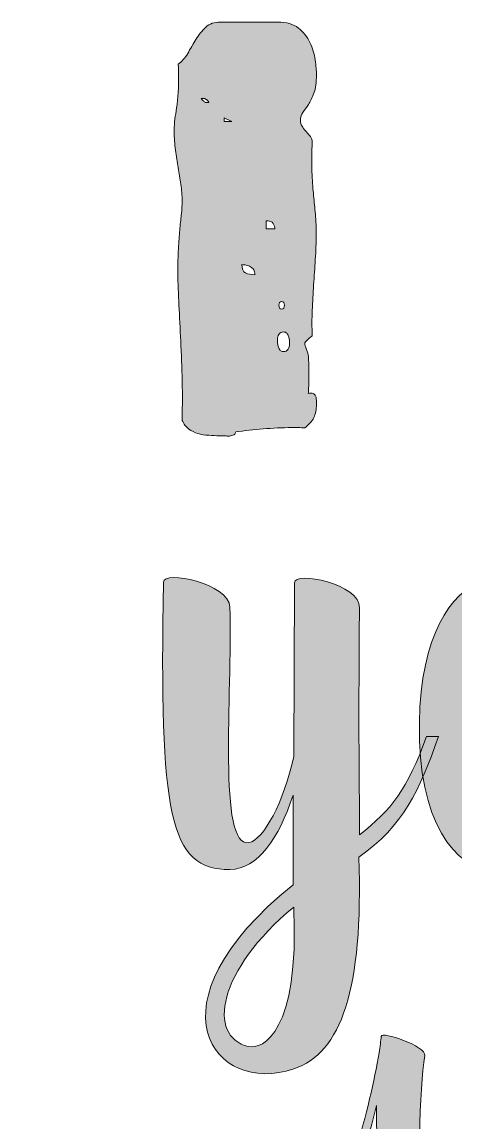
# Model space of a CAD drawing. Header units: inches. Extents: x 148 to 931, y -935 to -145.
# Drawn here: x 148.4 to 318.1, y -575.2 to -144.7 of the extents above; entities that cross this region are included whole.
import ezdxf

# ---------------------------------------------------------------- set-up
doc = ezdxf.new("R2010")
doc.units = ezdxf.units.IN
doc.header["$MEASUREMENT"] = 0
doc.layers.add('Layer 1', color=7, linetype='Continuous')

# ---------------------------------------------------------------- blocks, each defined once
blk = doc.blocks.new('block 3')
at = {"layer": 'Layer 1', "true_color": 0x040404}
h = blk.add_hatch(color=18, dxfattribs=at)
h.dxf.hatch_style = 2
edge = h.paths.add_edge_path()
edge.add_spline(control_points=[(187.93, -704.1), (162.22, -702.8), (151.8, -675.78), (148.54, -653.32), (148.38, -652.51), (149.03, -651.53), (150.01, -651.53), (150.82, -651.37), (151.64, -652.02), (151.8, -652.84), (154.89, -673.83), (164.49, -699.87), (188.75, -700.85), (219.02, -701.83), (242.62, -672.37), (259.38, -637.21), (243.6, -638.19), (226.83, -637.37), (212.35, -629.89), (205.67, -626.79), (217.07, -619.14), (219.02, -620.12), (233.18, -630.7), (247.99, -632.82), (261.83, -632.33), (275.5, -602.38), (284.29, -569.18), (288.03, -547.85), (288.36, -545.25), (288.68, -543.14), (288.84, -541.34), (288.84, -539.23), (306.42, -545.25), (305.93, -548.83), (303.82, -562.18), (302.03, -593.26), (308.05, -629.4), (313.26, -629.72), (317.82, -631.19), (321.4, -634.44), (322.05, -635.09), (321.88, -636.23), (321.23, -636.89), (320.58, -637.54), (319.44, -637.37), (318.95, -636.72), (317, -634.44), (313.42, -633.47), (308.86, -633.3), (315.21, -668.62), (327.74, -701.34), (348.41, -701.5), (349.72, -701.5), (348.74, -703.62), (347.76, -703.78), (310.98, -710.45), (298.28, -672.85), (291.77, -633.79), (283.47, -634.61), (273.71, -636.07), (263.29, -637.05), (245.71, -674.16), (220.48, -705.9), (187.93, -704.1)], knot_values=[0, 0, 0, 0, 1, 1, 1, 2, 2, 2, 3, 3, 3, 4, 4, 4, 5, 5, 5, 6, 6, 6, 7, 7, 7, 8, 8, 8, 9, 9, 9, 10, 10, 10, 11, 11, 11, 12, 12, 12, 13, 13, 13, 14, 14, 14, 15, 15, 15, 16, 16, 16, 17, 17, 17, 18, 18, 18, 19, 19, 19, 20, 20, 20, 21, 21, 21, 21], degree=3, periodic=1)
edge = h.paths.add_edge_path()
edge.add_spline(control_points=[(265.41, -632.17), (274.68, -631.68), (283.31, -630.05), (291.12, -629.56), (287.87, -608.08), (286.89, -585.78), (287.05, -568.36), (282.33, -587.57), (275.17, -610.52), (265.41, -632.17)], knot_values=[0, 0, 0, 0, 1, 1, 1, 2, 2, 2, 3, 3, 3, 3], degree=3, periodic=1)
h = blk.add_hatch(color=18, dxfattribs=at)
h.dxf.hatch_style = 2
edge = h.paths.add_edge_path()
edge.add_spline(control_points=[(589.81, -651.04), (589.81, -651.04), (586.88, -651.04), (586.88, -651.04), (589.97, -641.28), (592.09, -631.02), (592.74, -626.47), (574.02, -615.07), (580.37, -582.69), (592.74, -583.5), (605.76, -584.31), (596.97, -616.7), (595.83, -625), (602.18, -628.26), (606.74, -623.54), (608.85, -617.03), (608.85, -617.03), (608.85, -610.52), (608.85, -610.52), (609.01, -607.59), (625.45, -610.84), (625.13, -616.7), (624.8, -621.59), (624.31, -638.84), (624.15, -655.93), (623.99, -668.3), (625.62, -672.2), (629.52, -671.88), (633.27, -671.72), (638.96, -656.74), (641.24, -648.6), (641.24, -648.6), (644.17, -648.6), (644.17, -648.6), (641.57, -657.23), (634.73, -681.97), (621.55, -681.97), (617.31, -681.97), (608.69, -681.16), (608.69, -663.58), (608.69, -648.77), (608.69, -633.63), (608.85, -623.38), (606.57, -627.77), (601.85, -630.37), (595.51, -627.93), (594.04, -635.09), (592.41, -642.91), (589.81, -651.04)], knot_values=[0, 0, 0, 0, 1, 1, 1, 2, 2, 2, 3, 3, 3, 4, 4, 4, 5, 5, 5, 6, 6, 6, 7, 7, 7, 8, 8, 8, 9, 9, 9, 10, 10, 10, 11, 11, 11, 12, 12, 12, 13, 13, 13, 14, 14, 14, 15, 15, 15, 16, 16, 16, 16], degree=3, periodic=1)
edge = h.paths.add_edge_path()
edge.add_spline(control_points=[(595.02, -591.15), (585.58, -588.54), (584.44, -618.66), (593.23, -623.54), (594.69, -616.38), (598.6, -592.13), (595.02, -591.15)], knot_values=[0, 0, 0, 0, 1, 1, 1, 2, 2, 2, 2], degree=3, periodic=1)
h = blk.add_hatch(color=18, dxfattribs=at)
h.dxf.hatch_style = 2
edge = h.paths.add_edge_path()
edge.add_spline(control_points=[(499.96, -617.84), (504.68, -616.05), (508.1, -630.86), (507.45, -650.23), (514.61, -649.42), (519.98, -643.23), (523.56, -637.21), (524.05, -636.56), (525.02, -636.23), (525.84, -636.72), (526.65, -637.21), (526.98, -638.19), (526.49, -639), (522.26, -646), (516.4, -652.67), (507.28, -653.81), (505.66, -691.9), (467.9, -694.18), (468.71, -645.35), (469.36, -601.73), (498.82, -604.33), (499.96, -617.84)], knot_values=[0, 0, 0, 0, 1, 1, 1, 2, 2, 2, 3, 3, 3, 4, 4, 4, 5, 5, 5, 6, 6, 6, 7, 7, 7, 7], degree=3, periodic=1)
edge = h.paths.add_edge_path()
edge.add_spline(control_points=[(484.82, -646.81), (484.82, -683.6), (502.24, -680.34), (502.89, -653.81), (490.68, -648.6), (490.68, -629.89), (495.4, -622.24), (496.05, -621.26), (496.7, -620.45), (497.35, -619.79), (496.38, -613.12), (484.82, -610.19), (484.82, -646.81)], knot_values=[0, 0, 0, 0, 1, 1, 1, 2, 2, 2, 3, 3, 3, 4, 4, 4, 4], degree=3, periodic=1)
edge = h.paths.add_edge_path()
edge.add_spline(control_points=[(498.17, -625.17), (493.77, -629.72), (495.4, -646.65), (502.89, -649.58), (503.21, -639.65), (502.56, -633.3), (501.42, -627.61), (500.28, -628.42), (497.68, -629.4), (498.01, -628.1), (498.17, -626.96), (498.17, -626.14), (498.17, -625.17)], knot_values=[0, 0, 0, 0, 1, 1, 1, 2, 2, 2, 3, 3, 3, 4, 4, 4, 4], degree=3, periodic=1)
h = blk.add_hatch(color=18, dxfattribs=at)
h.dxf.hatch_style = 2
edge = h.paths.add_edge_path()
edge.add_spline(control_points=[(377.23, -639.81), (377.72, -640.79), (377.56, -641.12), (378.05, -642.26), (376.09, -642.58), (370.07, -644.53), (362.42, -647.63), (364.21, -651.86), (365.03, -655.93), (365.03, -661.95), (362.1, -689.13), (329.87, -688.48), (331.5, -670.58), (332.31, -661.62), (339.8, -656.58), (346.8, -652.35), (345.33, -648.77), (342.08, -643.07), (340.29, -639.65), (339.8, -642.58), (338.01, -647.95), (337.03, -651.04), (337.03, -651.04), (334.1, -651.04), (334.1, -651.04), (335.4, -646.97), (337.68, -638.84), (338.33, -635.74), (334.26, -628.91), (329.71, -613.77), (340.29, -608.73), (347.45, -605.31), (355.42, -612.47), (348.59, -623.54), (347.45, -625), (357.21, -635.74), (361.28, -645.35), (366.17, -643.4), (373.81, -640.63), (377.23, -639.81)], knot_values=[0, 0, 0, 0, 1, 1, 1, 2, 2, 2, 3, 3, 3, 4, 4, 4, 5, 5, 5, 6, 6, 6, 7, 7, 7, 8, 8, 8, 9, 9, 9, 10, 10, 10, 11, 11, 11, 12, 12, 12, 13, 13, 13, 13], degree=3, periodic=1)
edge = h.paths.add_edge_path()
edge.add_spline(control_points=[(347.61, -654.79), (339.47, -659.67), (332.47, -666.02), (334.43, -674.16), (336.87, -684.09), (355.42, -677.09), (347.61, -654.79)], knot_values=[0, 0, 0, 0, 1, 1, 1, 2, 2, 2, 2], degree=3, periodic=1)
h = blk.add_hatch(color=18, dxfattribs=at)
h.dxf.hatch_style = 2
edge = h.paths.add_edge_path()
edge.add_spline(control_points=[(421.83, -616.7), (422.48, -638.51), (418.74, -676.44), (426.55, -674.97), (430.13, -674.32), (435.18, -665.04), (437.62, -653.65), (437.62, -653.65), (437.78, -610.68), (437.78, -610.68), (437.78, -607.75), (454.22, -611.01), (453.9, -616.87), (453.57, -653.81), (453.9, -654.79), (453.9, -673.02), (461.87, -666.83), (465.61, -661.95), (470.5, -648.77), (470.5, -648.6), (473.43, -648.77), (473.43, -648.77), (468.71, -662.11), (464.8, -670.9), (453.73, -678.55), (454.87, -711.43), (449.34, -727.05), (437.62, -730.96), (417.93, -737.63), (400.51, -715.17), (437.46, -685.39), (437.46, -685.39), (437.46, -663.25), (437.46, -663.25), (433.88, -673.99), (428.83, -681.48), (421.83, -681.64), (406.7, -681.81), (404.42, -667.97), (405.39, -610.52), (405.39, -607.59), (421.67, -610.84), (421.83, -616.7)], knot_values=[0, 0, 0, 0, 1, 1, 1, 2, 2, 2, 3, 3, 3, 4, 4, 4, 5, 5, 5, 6, 6, 6, 7, 7, 7, 8, 8, 8, 9, 9, 9, 10, 10, 10, 11, 11, 11, 12, 12, 12, 13, 13, 13, 14, 14, 14, 14], degree=3, periodic=1)
edge = h.paths.add_edge_path()
edge.add_spline(control_points=[(437.62, -690.92), (418.74, -706.55), (416.13, -722.99), (426.39, -725.43), (429.97, -726.24), (439.08, -721.85), (437.62, -690.92)], knot_values=[0, 0, 0, 0, 1, 1, 1, 2, 2, 2, 2], degree=3, periodic=1)
h = blk.add_hatch(color=18, dxfattribs=at)
h.dxf.hatch_style = 2
edge = h.paths.add_edge_path()
edge.add_spline(control_points=[(570.44, -616.7), (570.76, -629.23), (570.27, -643.23), (570.44, -660.48), (570.44, -661.3), (569.62, -672.2), (575.97, -671.88), (579.71, -671.72), (585.41, -656.42), (587.69, -648.28), (587.69, -648.28), (590.62, -648.28), (590.62, -648.28), (588.34, -655.93), (582.81, -676.92), (572.23, -681.16), (562.79, -684.9), (556.11, -678.72), (555.14, -666.67), (554.81, -664.23), (554.81, -661.62), (554.81, -658.7), (551.23, -671.88), (545.86, -681.48), (537.88, -681.64), (522.75, -681.81), (520.47, -667.97), (521.45, -610.52), (521.45, -607.59), (537.72, -610.84), (537.88, -616.7), (538.54, -638.51), (534.79, -676.44), (542.6, -674.97), (546.51, -674.16), (552.21, -662.76), (554.16, -649.74), (553.67, -639.81), (553.67, -626.96), (554, -610.52), (554, -607.59), (570.27, -610.84), (570.44, -616.7)], knot_values=[0, 0, 0, 0, 1, 1, 1, 2, 2, 2, 3, 3, 3, 4, 4, 4, 5, 5, 5, 6, 6, 6, 7, 7, 7, 8, 8, 8, 9, 9, 9, 10, 10, 10, 11, 11, 11, 12, 12, 12, 13, 13, 13, 14, 14, 14, 14], degree=3, periodic=1)
at = {"layer": 'Layer 1', "lineweight": 0}
for points, knots in [([(187.93, -704.1), (162.22, -702.8), (151.8, -675.78), (148.54, -653.32), (148.38, -652.51), (149.03, -651.53), (150.01, -651.53), (150.82, -651.37), (151.64, -652.02), (151.8, -652.84), (154.89, -673.83), (164.49, -699.87), (188.75, -700.85), (219.02, -701.83), (242.62, -672.37), (259.38, -637.21), (243.6, -638.19), (226.83, -637.37), (212.35, -629.89), (205.67, -626.79), (217.07, -619.14), (219.02, -620.12), (233.18, -630.7), (247.99, -632.82), (261.83, -632.33), (275.5, -602.38), (284.29, -569.18), (288.03, -547.85), (288.36, -545.25), (288.68, -543.14), (288.84, -541.34), (288.84, -539.23), (306.42, -545.25), (305.93, -548.83), (303.82, -562.18), (302.03, -593.26), (308.05, -629.4), (313.26, -629.72), (317.82, -631.19), (321.4, -634.44), (322.05, -635.09), (321.88, -636.23), (321.23, -636.89), (320.58, -637.54), (319.44, -637.37), (318.95, -636.72), (317, -634.44), (313.42, -633.47), (308.86, -633.3), (315.21, -668.62), (327.74, -701.34), (348.41, -701.5), (349.72, -701.5), (348.74, -703.62), (347.76, -703.78), (310.98, -710.45), (298.28, -672.85), (291.77, -633.79), (283.47, -634.61), (273.71, -636.07), (263.29, -637.05), (245.71, -674.16), (220.48, -705.9), (187.93, -704.1)], [0, 0, 0, 0, 1, 1, 1, 2, 2, 2, 3, 3, 3, 4, 4, 4, 5, 5, 5, 6, 6, 6, 7, 7, 7, 8, 8, 8, 9, 9, 9, 10, 10, 10, 11, 11, 11, 12, 12, 12, 13, 13, 13, 14, 14, 14, 15, 15, 15, 16, 16, 16, 17, 17, 17, 18, 18, 18, 19, 19, 19, 20, 20, 20, 21, 21, 21, 21]), ([(265.41, -632.17), (274.68, -631.68), (283.31, -630.05), (291.12, -629.56), (287.87, -608.08), (286.89, -585.78), (287.05, -568.36), (282.33, -587.57), (275.17, -610.52), (265.41, -632.17)], [0, 0, 0, 0, 1, 1, 1, 2, 2, 2, 3, 3, 3, 3]), ([(589.81, -651.04), (589.81, -651.04), (586.88, -651.04), (586.88, -651.04), (589.97, -641.28), (592.09, -631.02), (592.74, -626.47), (574.02, -615.07), (580.37, -582.69), (592.74, -583.5), (605.76, -584.31), (596.97, -616.7), (595.83, -625), (602.18, -628.26), (606.74, -623.54), (608.85, -617.03), (608.85, -617.03), (608.85, -610.52), (608.85, -610.52), (609.01, -607.59), (625.45, -610.84), (625.13, -616.7), (624.8, -621.59), (624.31, -638.84), (624.15, -655.93), (623.99, -668.3), (625.62, -672.2), (629.52, -671.88), (633.27, -671.72), (638.96, -656.74), (641.24, -648.6), (641.24, -648.6), (644.17, -648.6), (644.17, -648.6), (641.57, -657.23), (634.73, -681.97), (621.55, -681.97), (617.31, -681.97), (608.69, -681.16), (608.69, -663.58), (608.69, -648.77), (608.69, -633.63), (608.85, -623.38), (606.57, -627.77), (601.85, -630.37), (595.51, -627.93), (594.04, -635.09), (592.41, -642.91), (589.81, -651.04)], [0, 0, 0, 0, 1, 1, 1, 2, 2, 2, 3, 3, 3, 4, 4, 4, 5, 5, 5, 6, 6, 6, 7, 7, 7, 8, 8, 8, 9, 9, 9, 10, 10, 10, 11, 11, 11, 12, 12, 12, 13, 13, 13, 14, 14, 14, 15, 15, 15, 16, 16, 16, 16]), ([(595.02, -591.15), (585.58, -588.54), (584.44, -618.66), (593.23, -623.54), (594.69, -616.38), (598.6, -592.13), (595.02, -591.15)], [0, 0, 0, 0, 1, 1, 1, 2, 2, 2, 2]), ([(499.96, -617.84), (504.68, -616.05), (508.1, -630.86), (507.45, -650.23), (514.61, -649.42), (519.98, -643.23), (523.56, -637.21), (524.05, -636.56), (525.02, -636.23), (525.84, -636.72), (526.65, -637.21), (526.98, -638.19), (526.49, -639), (522.26, -646), (516.4, -652.67), (507.28, -653.81), (505.66, -691.9), (467.9, -694.18), (468.71, -645.35), (469.36, -601.73), (498.82, -604.33), (499.96, -617.84)], [0, 0, 0, 0, 1, 1, 1, 2, 2, 2, 3, 3, 3, 4, 4, 4, 5, 5, 5, 6, 6, 6, 7, 7, 7, 7]), ([(377.23, -639.81), (377.72, -640.79), (377.56, -641.12), (378.05, -642.26), (376.09, -642.58), (370.07, -644.53), (362.42, -647.63), (364.21, -651.86), (365.03, -655.93), (365.03, -661.95), (362.1, -689.13), (329.87, -688.48), (331.5, -670.58), (332.31, -661.62), (339.8, -656.58), (346.8, -652.35), (345.33, -648.77), (342.08, -643.07), (340.29, -639.65), (339.8, -642.58), (338.01, -647.95), (337.03, -651.04), (337.03, -651.04), (334.1, -651.04), (334.1, -651.04), (335.4, -646.97), (337.68, -638.84), (338.33, -635.74), (334.26, -628.91), (329.71, -613.77), (340.29, -608.73), (347.45, -605.31), (355.42, -612.47), (348.59, -623.54), (347.45, -625), (357.21, -635.74), (361.28, -645.35), (366.17, -643.4), (373.81, -640.63), (377.23, -639.81)], [0, 0, 0, 0, 1, 1, 1, 2, 2, 2, 3, 3, 3, 4, 4, 4, 5, 5, 5, 6, 6, 6, 7, 7, 7, 8, 8, 8, 9, 9, 9, 10, 10, 10, 11, 11, 11, 12, 12, 12, 13, 13, 13, 13]), ([(421.83, -616.7), (422.48, -638.51), (418.74, -676.44), (426.55, -674.97), (430.13, -674.32), (435.18, -665.04), (437.62, -653.65), (437.62, -653.65), (437.78, -610.68), (437.78, -610.68), (437.78, -607.75), (454.22, -611.01), (453.9, -616.87), (453.57, -653.81), (453.9, -654.79), (453.9, -673.02), (461.87, -666.83), (465.61, -661.95), (470.5, -648.77), (470.5, -648.6), (473.43, -648.77), (473.43, -648.77), (468.71, -662.11), (464.8, -670.9), (453.73, -678.55), (454.87, -711.43), (449.34, -727.05), (437.62, -730.96), (417.93, -737.63), (400.51, -715.17), (437.46, -685.39), (437.46, -685.39), (437.46, -663.25), (437.46, -663.25), (433.88, -673.99), (428.83, -681.48), (421.83, -681.64), (406.7, -681.81), (404.42, -667.97), (405.39, -610.52), (405.39, -607.59), (421.67, -610.84), (421.83, -616.7)], [0, 0, 0, 0, 1, 1, 1, 2, 2, 2, 3, 3, 3, 4, 4, 4, 5, 5, 5, 6, 6, 6, 7, 7, 7, 8, 8, 8, 9, 9, 9, 10, 10, 10, 11, 11, 11, 12, 12, 12, 13, 13, 13, 14, 14, 14, 14]), ([(484.82, -646.81), (484.82, -683.6), (502.24, -680.34), (502.89, -653.81), (490.68, -648.6), (490.68, -629.89), (495.4, -622.24), (496.05, -621.26), (496.7, -620.45), (497.35, -619.79), (496.38, -613.12), (484.82, -610.19), (484.82, -646.81)], [0, 0, 0, 0, 1, 1, 1, 2, 2, 2, 3, 3, 3, 4, 4, 4, 4]), ([(570.44, -616.7), (570.76, -629.23), (570.27, -643.23), (570.44, -660.48), (570.44, -661.3), (569.62, -672.2), (575.97, -671.88), (579.71, -671.72), (585.41, -656.42), (587.69, -648.28), (587.69, -648.28), (590.62, -648.28), (590.62, -648.28), (588.34, -655.93), (582.81, -676.92), (572.23, -681.16), (562.79, -684.9), (556.11, -678.72), (555.14, -666.67), (554.81, -664.23), (554.81, -661.62), (554.81, -658.7), (551.23, -671.88), (545.86, -681.48), (537.88, -681.64), (522.75, -681.81), (520.47, -667.97), (521.45, -610.52), (521.45, -607.59), (537.72, -610.84), (537.88, -616.7), (538.54, -638.51), (534.79, -676.44), (542.6, -674.97), (546.51, -674.16), (552.21, -662.76), (554.16, -649.74), (553.67, -639.81), (553.67, -626.96), (554, -610.52), (554, -607.59), (570.27, -610.84), (570.44, -616.7)], [0, 0, 0, 0, 1, 1, 1, 2, 2, 2, 3, 3, 3, 4, 4, 4, 5, 5, 5, 6, 6, 6, 7, 7, 7, 8, 8, 8, 9, 9, 9, 10, 10, 10, 11, 11, 11, 12, 12, 12, 13, 13, 13, 14, 14, 14, 14]), ([(498.17, -625.17), (493.77, -629.72), (495.4, -646.65), (502.89, -649.58), (503.21, -639.65), (502.56, -633.3), (501.42, -627.61), (500.28, -628.42), (497.68, -629.4), (498.01, -628.1), (498.17, -626.96), (498.17, -626.14), (498.17, -625.17)], [0, 0, 0, 0, 1, 1, 1, 2, 2, 2, 3, 3, 3, 4, 4, 4, 4]), ([(347.61, -654.79), (339.47, -659.67), (332.47, -666.02), (334.43, -674.16), (336.87, -684.09), (355.42, -677.09), (347.61, -654.79)], [0, 0, 0, 0, 1, 1, 1, 2, 2, 2, 2]), ([(437.62, -690.92), (418.74, -706.55), (416.13, -722.99), (426.39, -725.43), (429.97, -726.24), (439.08, -721.85), (437.62, -690.92)], [0, 0, 0, 0, 1, 1, 1, 2, 2, 2, 2])]:
    blk.add_open_spline(points, degree=3, knots=knots, dxfattribs=at)
blk = doc.blocks.new('block 5')
at = {"layer": 'Layer 1', "true_color": 0x040404}
h = blk.add_hatch(color=18, dxfattribs=at)
h.dxf.hatch_style = 2
edge = h.paths.add_edge_path()
edge.add_spline(control_points=[(353.15, -375.28), (360.61, -372.45), (366.01, -395.86), (364.98, -426.47), (376.3, -425.19), (384.79, -415.41), (390.45, -405.89), (391.22, -404.87), (392.77, -404.35), (394.05, -405.12), (395.34, -405.89), (395.85, -407.44), (395.08, -408.72), (388.39, -419.79), (379.13, -430.33), (364.72, -432.14), (362.15, -492.33), (302.47, -495.93), (303.75, -418.76), (304.78, -349.81), (351.35, -353.93), (353.15, -375.28)], knot_values=[0, 0, 0, 0, 1, 1, 1, 2, 2, 2, 3, 3, 3, 4, 4, 4, 5, 5, 5, 6, 6, 6, 7, 7, 7, 7], degree=3, periodic=1)
edge = h.paths.add_edge_path()
edge.add_spline(control_points=[(329.22, -421.07), (329.22, -479.21), (356.75, -474.07), (357.78, -432.14), (338.48, -423.9), (338.48, -394.32), (345.94, -382.23), (346.97, -380.68), (348, -379.4), (349.03, -378.37), (347.49, -367.82), (329.22, -363.19), (329.22, -421.07)], knot_values=[0, 0, 0, 0, 1, 1, 1, 2, 2, 2, 3, 3, 3, 4, 4, 4, 4], degree=3, periodic=1)
edge = h.paths.add_edge_path()
edge.add_spline(control_points=[(350.32, -386.86), (343.37, -394.06), (345.94, -420.81), (357.78, -425.45), (358.29, -409.75), (357.26, -399.72), (355.46, -390.72), (353.66, -392), (349.55, -393.55), (350.06, -391.49), (350.32, -389.69), (350.32, -388.4), (350.32, -386.86)], knot_values=[0, 0, 0, 0, 1, 1, 1, 2, 2, 2, 3, 3, 3, 4, 4, 4, 4], degree=3, periodic=1)
h = blk.add_hatch(color=18, dxfattribs=at)
h.dxf.hatch_style = 2
edge = h.paths.add_edge_path()
edge.add_spline(control_points=[(229.66, -373.48), (230.69, -407.95), (224.77, -467.89), (237.12, -465.58), (242.78, -464.55), (250.75, -449.89), (254.61, -431.88), (254.61, -431.88), (254.87, -363.96), (254.87, -363.96), (254.87, -359.33), (280.85, -364.48), (280.34, -373.74), (279.82, -432.14), (280.34, -433.68), (280.34, -462.49), (292.94, -452.72), (298.86, -445), (306.58, -424.16), (306.58, -423.9), (311.21, -424.16), (311.21, -424.16), (303.75, -445.26), (297.58, -459.15), (280.08, -471.24), (281.88, -523.21), (273.14, -547.9), (254.61, -554.08), (223.48, -564.62), (195.96, -529.12), (254.36, -482.04), (254.36, -482.04), (254.36, -447.06), (254.36, -447.06), (248.7, -464.04), (240.72, -475.87), (229.66, -476.13), (205.73, -476.38), (202.13, -454.52), (203.68, -363.7), (203.68, -359.07), (229.4, -364.22), (229.66, -373.48)], knot_values=[0, 0, 0, 0, 1, 1, 1, 2, 2, 2, 3, 3, 3, 4, 4, 4, 5, 5, 5, 6, 6, 6, 7, 7, 7, 8, 8, 8, 9, 9, 9, 10, 10, 10, 11, 11, 11, 12, 12, 12, 13, 13, 13, 14, 14, 14, 14], degree=3, periodic=1)
edge = h.paths.add_edge_path()
edge.add_spline(control_points=[(254.61, -490.79), (224.77, -515.49), (220.65, -541.47), (236.86, -545.33), (242.52, -546.62), (256.93, -539.67), (254.61, -490.79)], knot_values=[0, 0, 0, 0, 1, 1, 1, 2, 2, 2, 2], degree=3, periodic=1)
at = {"layer": 'Layer 1', "lineweight": 0}
for points, knots in [([(353.15, -375.28), (360.61, -372.45), (366.01, -395.86), (364.98, -426.47), (376.3, -425.19), (384.79, -415.41), (390.45, -405.89), (391.22, -404.87), (392.77, -404.35), (394.05, -405.12), (395.34, -405.89), (395.85, -407.44), (395.08, -408.72), (388.39, -419.79), (379.13, -430.33), (364.72, -432.14), (362.15, -492.33), (302.47, -495.93), (303.75, -418.76), (304.78, -349.81), (351.35, -353.93), (353.15, -375.28)], [0, 0, 0, 0, 1, 1, 1, 2, 2, 2, 3, 3, 3, 4, 4, 4, 5, 5, 5, 6, 6, 6, 7, 7, 7, 7]), ([(229.66, -373.48), (230.69, -407.95), (224.77, -467.89), (237.12, -465.58), (242.78, -464.55), (250.75, -449.89), (254.61, -431.88), (254.61, -431.88), (254.87, -363.96), (254.87, -363.96), (254.87, -359.33), (280.85, -364.48), (280.34, -373.74), (279.82, -432.14), (280.34, -433.68), (280.34, -462.49), (292.94, -452.72), (298.86, -445), (306.58, -424.16), (306.58, -423.9), (311.21, -424.16), (311.21, -424.16), (303.75, -445.26), (297.58, -459.15), (280.08, -471.24), (281.88, -523.21), (273.14, -547.9), (254.61, -554.08), (223.48, -564.62), (195.96, -529.12), (254.36, -482.04), (254.36, -482.04), (254.36, -447.06), (254.36, -447.06), (248.7, -464.04), (240.72, -475.87), (229.66, -476.13), (205.73, -476.38), (202.13, -454.52), (203.68, -363.7), (203.68, -359.07), (229.4, -364.22), (229.66, -373.48)], [0, 0, 0, 0, 1, 1, 1, 2, 2, 2, 3, 3, 3, 4, 4, 4, 5, 5, 5, 6, 6, 6, 7, 7, 7, 8, 8, 8, 9, 9, 9, 10, 10, 10, 11, 11, 11, 12, 12, 12, 13, 13, 13, 14, 14, 14, 14]), ([(254.61, -490.79), (224.77, -515.49), (220.65, -541.47), (236.86, -545.33), (242.52, -546.62), (256.93, -539.67), (254.61, -490.79)], [0, 0, 0, 0, 1, 1, 1, 2, 2, 2, 2])]:
    blk.add_open_spline(points, degree=3, knots=knots, dxfattribs=at)
blk = doc.blocks.new('block 6')
at = {"layer": 'Layer 1', "true_color": 0x040404}
h = blk.add_hatch(color=18, dxfattribs=at)
h.dxf.hatch_style = 2
edge = h.paths.add_edge_path()
edge.add_spline(control_points=[(210.97, -214.69), (210.97, -212.5), (210.8, -210.32), (210.47, -208.17), (210.14, -206.01), (209.79, -203.83), (209.43, -201.64), (209.07, -199.45), (208.72, -197.18), (208.39, -194.84), (208.06, -192.5), (207.89, -190.01), (207.89, -187.38), (207.89, -185.04), (208.02, -183.14), (208.28, -181.68), (208.53, -180.22), (208.77, -178.66), (208.99, -177.02), (209.21, -175.37), (209.39, -173.36), (209.54, -170.98), (209.69, -168.61), (209.65, -165.33), (209.43, -161.17), (210.89, -160.22), (212.13, -158.83), (213.16, -157), (214.18, -155.17), (215.24, -153.34), (216.34, -151.51), (217.44, -149.69), (218.73, -148.1), (220.24, -146.74), (221.73, -145.39), (223.62, -144.71), (225.88, -144.71), (225.88, -144.71), (248.37, -144.71), (248.37, -144.71), (251.73, -144.71), (254.42, -145.5), (256.43, -147.07), (258.44, -148.64), (259.96, -150.53), (260.98, -152.72), (262.01, -154.91), (262.68, -157.18), (263.01, -159.52), (263.34, -161.86), (263.5, -163.8), (263.5, -165.33), (263.5, -168.33), (263.18, -170.73), (262.52, -172.52), (261.86, -174.31), (261.15, -175.79), (260.38, -176.96), (259.61, -178.13), (258.9, -179.15), (258.24, -180.03), (257.58, -180.91), (257.25, -181.93), (257.25, -183.1), (257.25, -183.98), (257.45, -184.75), (257.86, -185.41), (258.26, -186.06), (258.72, -186.69), (259.23, -187.27), (259.74, -187.86), (260.25, -188.44), (260.76, -189.03), (261.27, -189.61), (261.64, -190.31), (261.86, -191.11), (261.64, -196.16), (261.6, -200.23), (261.75, -203.34), (261.9, -206.45), (262.08, -209.23), (262.3, -211.68), (262.52, -214.13), (262.76, -216.54), (263.01, -218.92), (263.27, -221.29), (263.4, -224.23), (263.4, -227.75), (263.4, -231.04), (263.29, -234.33), (263.07, -237.62), (262.85, -240.91), (262.63, -244.2), (262.41, -247.49), (262.19, -250.78), (262.01, -254.09), (261.86, -257.41), (261.71, -260.74), (261.71, -264.09), (261.86, -267.45), (261.49, -267.6), (260.93, -268.05), (260.16, -268.82), (259.39, -269.59), (258.97, -270.16), (258.9, -270.52), (258.9, -270.6), (258.97, -270.85), (259.12, -271.29), (259.26, -271.73), (259.43, -272.21), (259.61, -272.72), (259.79, -273.23), (259.96, -273.7), (260.11, -274.14), (260.25, -274.58), (260.33, -274.87), (260.33, -275.02), (260.4, -275.53), (260.45, -276.5), (260.49, -277.93), (260.53, -279.35), (260.54, -280.87), (260.54, -282.48), (260.54, -284.09), (260.53, -285.59), (260.49, -286.98), (260.45, -288.37), (260.4, -289.35), (260.33, -289.94), (260.62, -289.86), (260.98, -289.83), (261.42, -289.83), (262.01, -289.83), (262.44, -289.99), (262.74, -290.32), (263.03, -290.65), (263.23, -291.03), (263.34, -291.47), (263.45, -291.91), (263.5, -292.39), (263.5, -292.9), (263.5, -293.41), (263.5, -293.85), (263.5, -294.21), (263.5, -296.26), (263.16, -298), (262.46, -299.42), (261.77, -300.85), (260.58, -302.18), (258.9, -303.43), (258.09, -303.36), (257.27, -303.32), (256.43, -303.32), (255.59, -303.32), (254.73, -303.32), (253.85, -303.32), (250.12, -303.32), (246.4, -303.48), (242.67, -303.81), (238.94, -304.14), (235.35, -304.52), (231.92, -304.96), (231.77, -305.69), (231.4, -306.15), (230.82, -306.33), (230.23, -306.52), (229.65, -306.61), (229.06, -306.61), (228.77, -306.61), (228.5, -306.59), (228.24, -306.55), (227.98, -306.52), (227.78, -306.5), (227.64, -306.5), (227.64, -306.5), (225.66, -306.5), (225.66, -306.5), (224.27, -306.5), (222.85, -306.45), (221.39, -306.33), (219.92, -306.22), (218.52, -305.99), (217.16, -305.62), (215.81, -305.26), (214.6, -304.65), (213.54, -303.81), (212.48, -302.97), (211.62, -301.86), (210.97, -300.47), (211.11, -294.33), (211.11, -288.55), (210.97, -283.14), (210.82, -277.73), (210.62, -272.57), (210.36, -267.67), (210.11, -262.77), (209.87, -258.17), (209.65, -253.85), (209.43, -249.54), (209.32, -245.41), (209.32, -241.46), (209.32, -238.02), (209.41, -234.98), (209.6, -232.35), (209.78, -229.72), (209.96, -227.36), (210.14, -225.28), (210.32, -223.19), (210.51, -221.31), (210.69, -219.63), (210.87, -217.95), (210.97, -216.3), (210.97, -214.69)], knot_values=[0, 0, 0, 0, 1, 1, 1, 2, 2, 2, 3, 3, 3, 4, 4, 4, 5, 5, 5, 6, 6, 6, 7, 7, 7, 8, 8, 8, 9, 9, 9, 10, 10, 10, 11, 11, 11, 12, 12, 12, 13, 13, 13, 14, 14, 14, 15, 15, 15, 16, 16, 16, 17, 17, 17, 18, 18, 18, 19, 19, 19, 20, 20, 20, 21, 21, 21, 22, 22, 22, 23, 23, 23, 24, 24, 24, 25, 25, 25, 26, 26, 26, 27, 27, 27, 28, 28, 28, 29, 29, 29, 30, 30, 30, 31, 31, 31, 32, 32, 32, 33, 33, 33, 34, 34, 34, 35, 35, 35, 36, 36, 36, 37, 37, 37, 38, 38, 38, 39, 39, 39, 40, 40, 40, 41, 41, 41, 42, 42, 42, 43, 43, 43, 44, 44, 44, 45, 45, 45, 46, 46, 46, 47, 47, 47, 48, 48, 48, 49, 49, 49, 50, 50, 50, 51, 51, 51, 52, 52, 52, 53, 53, 53, 54, 54, 54, 55, 55, 55, 56, 56, 56, 57, 57, 57, 58, 58, 58, 59, 59, 59, 60, 60, 60, 61, 61, 61, 62, 62, 62, 63, 63, 63, 64, 64, 64, 65, 65, 65, 66, 66, 66, 67, 67, 67, 68, 68, 68, 69, 69, 69, 70, 70, 70, 71, 71, 71, 71], degree=3, periodic=1)
edge = h.paths.add_edge_path()
edge.add_spline(control_points=[(218.43, -174.66), (218.5, -174.8), (218.73, -175.06), (219.14, -175.42), (219.54, -175.79), (219.81, -176.01), (219.96, -176.08), (219.96, -176.16), (220.05, -176.19), (220.24, -176.19), (220.42, -176.19), (220.54, -176.19), (220.62, -176.19), (220.69, -176.19), (220.82, -176.19), (221, -176.19), (221.18, -176.19), (221.31, -176.16), (221.39, -176.08), (221.24, -175.72), (220.95, -175.37), (220.51, -175.04), (220.07, -174.71), (219.63, -174.55), (219.19, -174.55), (219.12, -174.55), (218.99, -174.57), (218.81, -174.6), (218.62, -174.64), (218.5, -174.66), (218.43, -174.66)], knot_values=[0, 0, 0, 0, 1, 1, 1, 2, 2, 2, 3, 3, 3, 4, 4, 4, 5, 5, 5, 6, 6, 6, 7, 7, 7, 8, 8, 8, 9, 9, 9, 10, 10, 10, 10], degree=3, periodic=1)
h.paths.add_polyline_path([(230.38, -183.65), (227.42, -182.12), (227.42, -183.65)])
edge = h.paths.add_edge_path()
edge.add_spline(control_points=[(239.38, -243.54), (239.45, -242.74), (239.32, -242.1), (238.99, -241.62), (238.66, -241.14), (238.24, -240.74), (237.73, -240.41), (237.22, -240.08), (236.67, -239.87), (236.08, -239.75), (235.5, -239.65), (234.91, -239.59), (234.33, -239.59), (234.33, -241.27), (234.82, -242.35), (235.81, -242.83), (236.8, -243.3), (237.99, -243.54), (239.38, -243.54)], knot_values=[0, 0, 0, 0, 1, 1, 1, 2, 2, 2, 3, 3, 3, 4, 4, 4, 5, 5, 5, 6, 6, 6, 6], degree=3, periodic=1)
edge = h.paths.add_edge_path()
edge.add_spline(control_points=[(244.64, -222.48), (244.57, -222.48), (244.44, -222.48), (244.26, -222.48), (244.07, -222.48), (243.94, -222.52), (243.87, -222.59), (243.87, -222.59), (243.87, -225.55), (243.87, -225.55), (243.87, -225.55), (247.27, -225.55), (247.27, -225.55), (247.27, -224.82), (247.03, -224.13), (246.56, -223.47), (246.08, -222.81), (245.44, -222.48), (244.64, -222.48)], knot_values=[0, 0, 0, 0, 1, 1, 1, 2, 2, 2, 3, 3, 3, 4, 4, 4, 5, 5, 5, 6, 6, 6, 6], degree=3, periodic=1)
edge = h.paths.add_edge_path()
edge.add_spline(control_points=[(248.26, -268.88), (248.26, -269.32), (248.28, -269.79), (248.31, -270.3), (248.35, -270.82), (248.46, -271.33), (248.64, -271.84), (248.82, -272.35), (249.06, -272.77), (249.36, -273.1), (249.65, -273.43), (250.05, -273.59), (250.56, -273.59), (251.44, -273.59), (252.06, -273.28), (252.43, -272.66), (252.79, -272.04), (252.98, -271.33), (252.98, -270.52), (252.98, -270.16), (252.96, -269.7), (252.92, -269.15), (252.88, -268.6), (252.77, -268.09), (252.59, -267.62), (252.41, -267.14), (252.17, -266.74), (251.88, -266.41), (251.59, -266.08), (251.18, -265.92), (250.67, -265.92), (249.79, -265.92), (249.17, -266.23), (248.81, -266.85), (248.44, -267.47), (248.26, -268.15), (248.26, -268.88)], knot_values=[0, 0, 0, 0, 1, 1, 1, 2, 2, 2, 3, 3, 3, 4, 4, 4, 5, 5, 5, 6, 6, 6, 7, 7, 7, 8, 8, 8, 9, 9, 9, 10, 10, 10, 11, 11, 11, 12, 12, 12, 12], degree=3, periodic=1)
edge = h.paths.add_edge_path()
edge.add_spline(control_points=[(249.9, -253.96), (249.54, -253.96), (249.26, -254.12), (249.08, -254.45), (248.9, -254.78), (248.81, -255.13), (248.81, -255.49), (248.81, -255.86), (248.9, -256.21), (249.08, -256.54), (249.26, -256.87), (249.54, -257.03), (249.9, -257.03), (250.27, -257.03), (250.54, -256.87), (250.73, -256.54), (250.91, -256.21), (251, -255.86), (251, -255.49), (251, -255.13), (250.91, -254.78), (250.73, -254.45), (250.54, -254.12), (250.27, -253.96), (249.9, -253.96)], knot_values=[0, 0, 0, 0, 1, 1, 1, 2, 2, 2, 3, 3, 3, 4, 4, 4, 5, 5, 5, 6, 6, 6, 7, 7, 7, 8, 8, 8, 8], degree=3, periodic=1)
at = {"layer": 'Layer 1', "lineweight": 0}
blk.add_lwpolyline([(230.38, -183.65), (227.42, -182.12), (227.42, -183.65), (230.38, -183.65)], dxfattribs=at)
for points, knots in [([(210.97, -214.69), (210.97, -212.5), (210.8, -210.32), (210.47, -208.17), (210.14, -206.01), (209.79, -203.83), (209.43, -201.64), (209.07, -199.45), (208.72, -197.18), (208.39, -194.84), (208.06, -192.5), (207.89, -190.01), (207.89, -187.38), (207.89, -185.04), (208.02, -183.14), (208.28, -181.68), (208.53, -180.22), (208.77, -178.66), (208.99, -177.02), (209.21, -175.37), (209.39, -173.36), (209.54, -170.98), (209.69, -168.61), (209.65, -165.33), (209.43, -161.17), (210.89, -160.22), (212.13, -158.83), (213.16, -157), (214.18, -155.17), (215.24, -153.34), (216.34, -151.51), (217.44, -149.69), (218.73, -148.1), (220.24, -146.74), (221.73, -145.39), (223.62, -144.71), (225.88, -144.71), (225.88, -144.71), (248.37, -144.71), (248.37, -144.71), (251.73, -144.71), (254.42, -145.5), (256.43, -147.07), (258.44, -148.64), (259.96, -150.53), (260.98, -152.72), (262.01, -154.91), (262.68, -157.18), (263.01, -159.52), (263.34, -161.86), (263.5, -163.8), (263.5, -165.33), (263.5, -168.33), (263.18, -170.73), (262.52, -172.52), (261.86, -174.31), (261.15, -175.79), (260.38, -176.96), (259.61, -178.13), (258.9, -179.15), (258.24, -180.03), (257.58, -180.91), (257.25, -181.93), (257.25, -183.1), (257.25, -183.98), (257.45, -184.75), (257.86, -185.41), (258.26, -186.06), (258.72, -186.69), (259.23, -187.27), (259.74, -187.86), (260.25, -188.44), (260.76, -189.03), (261.27, -189.61), (261.64, -190.31), (261.86, -191.11), (261.64, -196.16), (261.6, -200.23), (261.75, -203.34), (261.9, -206.45), (262.08, -209.23), (262.3, -211.68), (262.52, -214.13), (262.76, -216.54), (263.01, -218.92), (263.27, -221.29), (263.4, -224.23), (263.4, -227.75), (263.4, -231.04), (263.29, -234.33), (263.07, -237.62), (262.85, -240.91), (262.63, -244.2), (262.41, -247.49), (262.19, -250.78), (262.01, -254.09), (261.86, -257.41), (261.71, -260.74), (261.71, -264.09), (261.86, -267.45), (261.49, -267.6), (260.93, -268.05), (260.16, -268.82), (259.39, -269.59), (258.97, -270.16), (258.9, -270.52), (258.9, -270.6), (258.97, -270.85), (259.12, -271.29), (259.26, -271.73), (259.43, -272.21), (259.61, -272.72), (259.79, -273.23), (259.96, -273.7), (260.11, -274.14), (260.25, -274.58), (260.33, -274.87), (260.33, -275.02), (260.4, -275.53), (260.45, -276.5), (260.49, -277.93), (260.53, -279.35), (260.54, -280.87), (260.54, -282.48), (260.54, -284.09), (260.53, -285.59), (260.49, -286.98), (260.45, -288.37), (260.4, -289.35), (260.33, -289.94), (260.62, -289.86), (260.98, -289.83), (261.42, -289.83), (262.01, -289.83), (262.44, -289.99), (262.74, -290.32), (263.03, -290.65), (263.23, -291.03), (263.34, -291.47), (263.45, -291.91), (263.5, -292.39), (263.5, -292.9), (263.5, -293.41), (263.5, -293.85), (263.5, -294.21), (263.5, -296.26), (263.16, -298), (262.46, -299.42), (261.77, -300.85), (260.58, -302.18), (258.9, -303.43), (258.09, -303.36), (257.27, -303.32), (256.43, -303.32), (255.59, -303.32), (254.73, -303.32), (253.85, -303.32), (250.12, -303.32), (246.4, -303.48), (242.67, -303.81), (238.94, -304.14), (235.35, -304.52), (231.92, -304.96), (231.77, -305.69), (231.4, -306.15), (230.82, -306.33), (230.23, -306.52), (229.65, -306.61), (229.06, -306.61), (228.77, -306.61), (228.5, -306.59), (228.24, -306.55), (227.98, -306.52), (227.78, -306.5), (227.64, -306.5), (227.64, -306.5), (225.66, -306.5), (225.66, -306.5), (224.27, -306.5), (222.85, -306.45), (221.39, -306.33), (219.92, -306.22), (218.52, -305.99), (217.16, -305.62), (215.81, -305.26), (214.6, -304.65), (213.54, -303.81), (212.48, -302.97), (211.62, -301.86), (210.97, -300.47), (211.11, -294.33), (211.11, -288.55), (210.97, -283.14), (210.82, -277.73), (210.62, -272.57), (210.36, -267.67), (210.11, -262.77), (209.87, -258.17), (209.65, -253.85), (209.43, -249.54), (209.32, -245.41), (209.32, -241.46), (209.32, -238.02), (209.41, -234.98), (209.6, -232.35), (209.78, -229.72), (209.96, -227.36), (210.14, -225.28), (210.32, -223.19), (210.51, -221.31), (210.69, -219.63), (210.87, -217.95), (210.97, -216.3), (210.97, -214.69)], [0, 0, 0, 0, 1, 1, 1, 2, 2, 2, 3, 3, 3, 4, 4, 4, 5, 5, 5, 6, 6, 6, 7, 7, 7, 8, 8, 8, 9, 9, 9, 10, 10, 10, 11, 11, 11, 12, 12, 12, 13, 13, 13, 14, 14, 14, 15, 15, 15, 16, 16, 16, 17, 17, 17, 18, 18, 18, 19, 19, 19, 20, 20, 20, 21, 21, 21, 22, 22, 22, 23, 23, 23, 24, 24, 24, 25, 25, 25, 26, 26, 26, 27, 27, 27, 28, 28, 28, 29, 29, 29, 30, 30, 30, 31, 31, 31, 32, 32, 32, 33, 33, 33, 34, 34, 34, 35, 35, 35, 36, 36, 36, 37, 37, 37, 38, 38, 38, 39, 39, 39, 40, 40, 40, 41, 41, 41, 42, 42, 42, 43, 43, 43, 44, 44, 44, 45, 45, 45, 46, 46, 46, 47, 47, 47, 48, 48, 48, 49, 49, 49, 50, 50, 50, 51, 51, 51, 52, 52, 52, 53, 53, 53, 54, 54, 54, 55, 55, 55, 56, 56, 56, 57, 57, 57, 58, 58, 58, 59, 59, 59, 60, 60, 60, 61, 61, 61, 62, 62, 62, 63, 63, 63, 64, 64, 64, 65, 65, 65, 66, 66, 66, 67, 67, 67, 68, 68, 68, 69, 69, 69, 70, 70, 70, 71, 71, 71, 71]), ([(218.43, -174.66), (218.5, -174.8), (218.73, -175.06), (219.14, -175.42), (219.54, -175.79), (219.81, -176.01), (219.96, -176.08), (219.96, -176.16), (220.05, -176.19), (220.24, -176.19), (220.42, -176.19), (220.54, -176.19), (220.62, -176.19), (220.69, -176.19), (220.82, -176.19), (221, -176.19), (221.18, -176.19), (221.31, -176.16), (221.39, -176.08), (221.24, -175.72), (220.95, -175.37), (220.51, -175.04), (220.07, -174.71), (219.63, -174.55), (219.19, -174.55), (219.12, -174.55), (218.99, -174.57), (218.81, -174.6), (218.62, -174.64), (218.5, -174.66), (218.43, -174.66)], [0, 0, 0, 0, 1, 1, 1, 2, 2, 2, 3, 3, 3, 4, 4, 4, 5, 5, 5, 6, 6, 6, 7, 7, 7, 8, 8, 8, 9, 9, 9, 10, 10, 10, 10]), ([(244.64, -222.48), (244.57, -222.48), (244.44, -222.48), (244.26, -222.48), (244.07, -222.48), (243.94, -222.52), (243.87, -222.59), (243.87, -222.59), (243.87, -225.55), (243.87, -225.55), (243.87, -225.55), (247.27, -225.55), (247.27, -225.55), (247.27, -224.82), (247.03, -224.13), (246.56, -223.47), (246.08, -222.81), (245.44, -222.48), (244.64, -222.48)], [0, 0, 0, 0, 1, 1, 1, 2, 2, 2, 3, 3, 3, 4, 4, 4, 5, 5, 5, 6, 6, 6, 6]), ([(239.38, -243.54), (239.45, -242.74), (239.32, -242.1), (238.99, -241.62), (238.66, -241.14), (238.24, -240.74), (237.73, -240.41), (237.22, -240.08), (236.67, -239.87), (236.08, -239.75), (235.5, -239.65), (234.91, -239.59), (234.33, -239.59), (234.33, -241.27), (234.82, -242.35), (235.81, -242.83), (236.8, -243.3), (237.99, -243.54), (239.38, -243.54)], [0, 0, 0, 0, 1, 1, 1, 2, 2, 2, 3, 3, 3, 4, 4, 4, 5, 5, 5, 6, 6, 6, 6]), ([(249.9, -253.96), (249.54, -253.96), (249.26, -254.12), (249.08, -254.45), (248.9, -254.78), (248.81, -255.13), (248.81, -255.49), (248.81, -255.86), (248.9, -256.21), (249.08, -256.54), (249.26, -256.87), (249.54, -257.03), (249.9, -257.03), (250.27, -257.03), (250.54, -256.87), (250.73, -256.54), (250.91, -256.21), (251, -255.86), (251, -255.49), (251, -255.13), (250.91, -254.78), (250.73, -254.45), (250.54, -254.12), (250.27, -253.96), (249.9, -253.96)], [0, 0, 0, 0, 1, 1, 1, 2, 2, 2, 3, 3, 3, 4, 4, 4, 5, 5, 5, 6, 6, 6, 7, 7, 7, 8, 8, 8, 8]), ([(248.26, -268.88), (248.26, -269.32), (248.28, -269.79), (248.31, -270.3), (248.35, -270.82), (248.46, -271.33), (248.64, -271.84), (248.82, -272.35), (249.06, -272.77), (249.36, -273.1), (249.65, -273.43), (250.05, -273.59), (250.56, -273.59), (251.44, -273.59), (252.06, -273.28), (252.43, -272.66), (252.79, -272.04), (252.98, -271.33), (252.98, -270.52), (252.98, -270.16), (252.96, -269.7), (252.92, -269.15), (252.88, -268.6), (252.77, -268.09), (252.59, -267.62), (252.41, -267.14), (252.17, -266.74), (251.88, -266.41), (251.59, -266.08), (251.18, -265.92), (250.67, -265.92), (249.79, -265.92), (249.17, -266.23), (248.81, -266.85), (248.44, -267.47), (248.26, -268.15), (248.26, -268.88)], [0, 0, 0, 0, 1, 1, 1, 2, 2, 2, 3, 3, 3, 4, 4, 4, 5, 5, 5, 6, 6, 6, 7, 7, 7, 8, 8, 8, 9, 9, 9, 10, 10, 10, 11, 11, 11, 12, 12, 12, 12])]:
    blk.add_open_spline(points, degree=3, knots=knots, dxfattribs=at)
blk = doc.blocks.new('block 2')
at = {"layer": 'Layer 1'}
for name in ['block 6', 'block 5', 'block 3']:
    blk.add_blockref(name, (0, 0), dxfattribs=at)

msp = doc.modelspace()

# ---------------------------------------------------------------- block references
at = {"layer": 'Layer 1'}
msp.add_blockref('block 2', (0, 0), dxfattribs=at)

doc.saveas('drawing.dxf')
